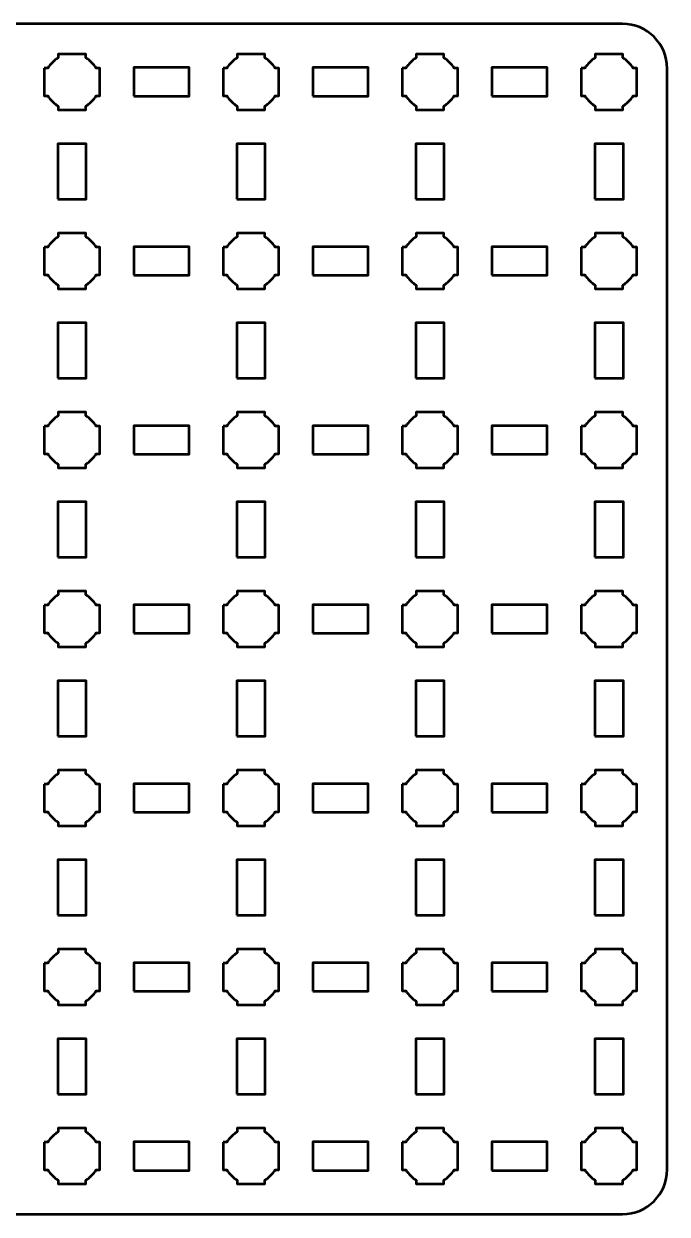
# Model space of a CAD drawing. Header units: centimetres. Extents: x -25.1 to 4.2, y -21.5 to -8.2.
# Drawn here: x -3.04 to 4.15, y -21.5 to -8.2 of the extents above; entities that cross this region are included whole.
import ezdxf

# ---------------------------------------------------------------- set-up
doc = ezdxf.new("R2010")
doc.units = ezdxf.units.CM
doc.header["$MEASUREMENT"] = 0
doc.layers.add('Layer 1', color=7, linetype='Continuous')

msp = doc.modelspace()

# ---------------------------------------------------------------- linework, layer by layer
at = {"layer": 'Layer 1', "color": 250, "lineweight": 53}
for points in [[(-1.81, -9.01), (-1.19, -9.01), (-1.19, -8.69), (-1.81, -8.69), (-1.81, -9.01)], [(0.19, -9.01), (0.81, -9.01), (0.81, -8.69), (0.19, -8.69), (0.19, -9.01)], [(2.19, -9.01), (2.81, -9.01), (2.81, -8.69), (2.19, -8.69), (2.19, -9.01)], [(-2.66, -10.16), (-2.34, -10.16), (-2.34, -9.54), (-2.66, -9.54), (-2.66, -10.16)], [(-0.66, -10.16), (-0.34, -10.16), (-0.34, -9.54), (-0.66, -9.54), (-0.66, -10.16)], [(1.34, -10.16), (1.66, -10.16), (1.66, -9.54), (1.34, -9.54), (1.34, -10.16)], [(3.34, -10.16), (3.66, -10.16), (3.66, -9.54), (3.34, -9.54), (3.34, -10.16)], [(-1.81, -11.01), (-1.19, -11.01), (-1.19, -10.69), (-1.81, -10.69), (-1.81, -11.01)], [(0.19, -11.01), (0.81, -11.01), (0.81, -10.69), (0.19, -10.69), (0.19, -11.01)], [(2.19, -11.01), (2.81, -11.01), (2.81, -10.69), (2.19, -10.69), (2.19, -11.01)], [(-2.66, -12.16), (-2.34, -12.16), (-2.34, -11.54), (-2.66, -11.54), (-2.66, -12.16)], [(-0.66, -12.16), (-0.34, -12.16), (-0.34, -11.54), (-0.66, -11.54), (-0.66, -12.16)], [(1.34, -12.16), (1.66, -12.16), (1.66, -11.54), (1.34, -11.54), (1.34, -12.16)], [(3.34, -12.16), (3.66, -12.16), (3.66, -11.54), (3.34, -11.54), (3.34, -12.16)], [(-1.81, -13.01), (-1.19, -13.01), (-1.19, -12.69), (-1.81, -12.69), (-1.81, -13.01)], [(0.19, -13.01), (0.81, -13.01), (0.81, -12.69), (0.19, -12.69), (0.19, -13.01)], [(2.19, -13.01), (2.81, -13.01), (2.81, -12.69), (2.19, -12.69), (2.19, -13.01)], [(-2.66, -14.16), (-2.34, -14.16), (-2.34, -13.54), (-2.66, -13.54), (-2.66, -14.16)], [(-0.66, -14.16), (-0.34, -14.16), (-0.34, -13.54), (-0.66, -13.54), (-0.66, -14.16)], [(1.34, -14.16), (1.66, -14.16), (1.66, -13.54), (1.34, -13.54), (1.34, -14.16)], [(3.34, -14.16), (3.66, -14.16), (3.66, -13.54), (3.34, -13.54), (3.34, -14.16)], [(-1.81, -15.01), (-1.19, -15.01), (-1.19, -14.69), (-1.81, -14.69), (-1.81, -15.01)], [(0.19, -15.01), (0.81, -15.01), (0.81, -14.69), (0.19, -14.69), (0.19, -15.01)], [(2.19, -15.01), (2.81, -15.01), (2.81, -14.69), (2.19, -14.69), (2.19, -15.01)], [(-2.66, -16.16), (-2.34, -16.16), (-2.34, -15.54), (-2.66, -15.54), (-2.66, -16.16)], [(-0.66, -16.16), (-0.34, -16.16), (-0.34, -15.54), (-0.66, -15.54), (-0.66, -16.16)], [(1.34, -16.16), (1.66, -16.16), (1.66, -15.54), (1.34, -15.54), (1.34, -16.16)], [(3.34, -16.16), (3.66, -16.16), (3.66, -15.54), (3.34, -15.54), (3.34, -16.16)], [(-1.81, -17.01), (-1.19, -17.01), (-1.19, -16.69), (-1.81, -16.69), (-1.81, -17.01)], [(0.19, -17.01), (0.81, -17.01), (0.81, -16.69), (0.19, -16.69), (0.19, -17.01)], [(2.19, -17.01), (2.81, -17.01), (2.81, -16.69), (2.19, -16.69), (2.19, -17.01)], [(-2.66, -18.16), (-2.34, -18.16), (-2.34, -17.54), (-2.66, -17.54), (-2.66, -18.16)], [(-0.66, -18.16), (-0.34, -18.16), (-0.34, -17.54), (-0.66, -17.54), (-0.66, -18.16)], [(1.34, -18.16), (1.66, -18.16), (1.66, -17.54), (1.34, -17.54), (1.34, -18.16)], [(3.34, -18.16), (3.66, -18.16), (3.66, -17.54), (3.34, -17.54), (3.34, -18.16)], [(-1.81, -19.01), (-1.19, -19.01), (-1.19, -18.69), (-1.81, -18.69), (-1.81, -19.01)], [(0.19, -19.01), (0.81, -19.01), (0.81, -18.69), (0.19, -18.69), (0.19, -19.01)], [(2.19, -19.01), (2.81, -19.01), (2.81, -18.69), (2.19, -18.69), (2.19, -19.01)], [(-2.66, -20.16), (-2.34, -20.16), (-2.34, -19.54), (-2.66, -19.54), (-2.66, -20.16)], [(-0.66, -20.16), (-0.34, -20.16), (-0.34, -19.54), (-0.66, -19.54), (-0.66, -20.16)], [(1.34, -20.16), (1.66, -20.16), (1.66, -19.54), (1.34, -19.54), (1.34, -20.16)], [(3.34, -20.16), (3.66, -20.16), (3.66, -19.54), (3.34, -19.54), (3.34, -20.16)], [(-1.81, -21.01), (-1.19, -21.01), (-1.19, -20.69), (-1.81, -20.69), (-1.81, -21.01)], [(0.19, -21.01), (0.81, -21.01), (0.81, -20.69), (0.19, -20.69), (0.19, -21.01)], [(2.19, -21.01), (2.81, -21.01), (2.81, -20.69), (2.19, -20.69), (2.19, -21.01)]]:
    msp.add_lwpolyline(points, close=True, dxfattribs=at)
msp.add_open_spline([(-25.15, -21), (-25.15, -21), (-25.15, -8.7), (-25.15, -8.7), (-25.15, -8.7), (-25.15, -8.42391), (-24.92609, -8.2), (-24.65, -8.2), (-24.65, -8.2), (-24.65, -8.2), (3.65, -8.2), (3.65, -8.2), (3.65, -8.2), (3.92609, -8.2), (4.15, -8.42391), (4.15, -8.7), (4.15, -8.7), (4.15, -8.7), (4.15, -21), (4.15, -21), (4.15, -21), (4.15, -21.27609), (3.92609, -21.5), (3.65, -21.5), (3.65, -21.5), (3.65, -21.5), (-24.65, -21.5), (-24.65, -21.5), (-24.65, -21.5), (-24.92609, -21.5), (-25.15, -21.27609), (-25.15, -21)], degree=3, knots=[0, 0, 0, 0, 0.125, 0.125, 0.125, 0.125, 0.25, 0.25, 0.25, 0.25, 0.375, 0.375, 0.375, 0.375, 0.5, 0.5, 0.5, 0.5, 0.625, 0.625, 0.625, 0.625, 0.75, 0.75, 0.75, 0.75, 0.875, 0.875, 0.875, 0.875, 1, 1, 1, 1], dxfattribs=at)
at = {"layer": 'Layer 1', "lineweight": 53}
for points in [[(-2.81, -8.695), (-2.81, -8.695), (-2.76851, -8.695), (-2.76851, -8.695), (-2.76851, -8.695), (-2.74128, -8.64795), (-2.70205, -8.60872), (-2.655, -8.58149), (-2.655, -8.58149), (-2.655, -8.58149), (-2.655, -8.54), (-2.655, -8.54), (-2.655, -8.54), (-2.655, -8.54), (-2.5, -8.54), (-2.5, -8.54), (-2.5, -8.54), (-2.5, -8.54), (-2.345, -8.54), (-2.345, -8.54), (-2.345, -8.54), (-2.345, -8.54), (-2.345, -8.58149), (-2.345, -8.58149), (-2.345, -8.58149), (-2.29795, -8.60872), (-2.25872, -8.64795), (-2.23149, -8.695), (-2.23149, -8.695), (-2.23149, -8.695), (-2.19, -8.695), (-2.19, -8.695), (-2.19, -8.695), (-2.19, -8.695), (-2.19, -8.85), (-2.19, -8.85), (-2.19, -8.85), (-2.19, -8.85), (-2.19, -9.005), (-2.19, -9.005), (-2.19, -9.005), (-2.19, -9.005), (-2.23149, -9.005), (-2.23149, -9.005), (-2.23149, -9.005), (-2.25872, -9.05205), (-2.29795, -9.09128), (-2.345, -9.11851), (-2.345, -9.11851), (-2.345, -9.11851), (-2.345, -9.16), (-2.345, -9.16), (-2.345, -9.16), (-2.345, -9.16), (-2.5, -9.16), (-2.5, -9.16), (-2.5, -9.16), (-2.5, -9.16), (-2.655, -9.16), (-2.655, -9.16), (-2.655, -9.16), (-2.655, -9.16), (-2.655, -9.11851), (-2.655, -9.11851), (-2.655, -9.11851), (-2.70205, -9.09128), (-2.74128, -9.05205), (-2.76851, -9.005), (-2.76851, -9.005), (-2.76851, -9.005), (-2.81, -9.005), (-2.81, -9.005), (-2.81, -9.005), (-2.81, -9.005), (-2.81, -8.85), (-2.81, -8.85), (-2.81, -8.85), (-2.81, -8.85), (-2.81, -8.695), (-2.81, -8.695)], [(-0.81, -8.695), (-0.81, -8.695), (-0.76851, -8.695), (-0.76851, -8.695), (-0.76851, -8.695), (-0.74128, -8.64795), (-0.70205, -8.60872), (-0.655, -8.58149), (-0.655, -8.58149), (-0.655, -8.58149), (-0.655, -8.54), (-0.655, -8.54), (-0.655, -8.54), (-0.655, -8.54), (-0.5, -8.54), (-0.5, -8.54), (-0.5, -8.54), (-0.5, -8.54), (-0.345, -8.54), (-0.345, -8.54), (-0.345, -8.54), (-0.345, -8.54), (-0.345, -8.58149), (-0.345, -8.58149), (-0.345, -8.58149), (-0.29795, -8.60872), (-0.25872, -8.64795), (-0.23149, -8.695), (-0.23149, -8.695), (-0.23149, -8.695), (-0.19, -8.695), (-0.19, -8.695), (-0.19, -8.695), (-0.19, -8.695), (-0.19, -8.85), (-0.19, -8.85), (-0.19, -8.85), (-0.19, -8.85), (-0.19, -9.005), (-0.19, -9.005), (-0.19, -9.005), (-0.19, -9.005), (-0.23149, -9.005), (-0.23149, -9.005), (-0.23149, -9.005), (-0.25872, -9.05205), (-0.29795, -9.09128), (-0.345, -9.11851), (-0.345, -9.11851), (-0.345, -9.11851), (-0.345, -9.16), (-0.345, -9.16), (-0.345, -9.16), (-0.345, -9.16), (-0.5, -9.16), (-0.5, -9.16), (-0.5, -9.16), (-0.5, -9.16), (-0.655, -9.16), (-0.655, -9.16), (-0.655, -9.16), (-0.655, -9.16), (-0.655, -9.11851), (-0.655, -9.11851), (-0.655, -9.11851), (-0.70205, -9.09128), (-0.74128, -9.05205), (-0.76851, -9.005), (-0.76851, -9.005), (-0.76851, -9.005), (-0.81, -9.005), (-0.81, -9.005), (-0.81, -9.005), (-0.81, -9.005), (-0.81, -8.85), (-0.81, -8.85), (-0.81, -8.85), (-0.81, -8.85), (-0.81, -8.695), (-0.81, -8.695)], [(1.19, -8.695), (1.19, -8.695), (1.23149, -8.695), (1.23149, -8.695), (1.23149, -8.695), (1.25872, -8.64795), (1.29795, -8.60872), (1.345, -8.58149), (1.345, -8.58149), (1.345, -8.58149), (1.345, -8.54), (1.345, -8.54), (1.345, -8.54), (1.345, -8.54), (1.5, -8.54), (1.5, -8.54), (1.5, -8.54), (1.5, -8.54), (1.655, -8.54), (1.655, -8.54), (1.655, -8.54), (1.655, -8.54), (1.655, -8.58149), (1.655, -8.58149), (1.655, -8.58149), (1.70205, -8.60872), (1.74128, -8.64795), (1.76851, -8.695), (1.76851, -8.695), (1.76851, -8.695), (1.81, -8.695), (1.81, -8.695), (1.81, -8.695), (1.81, -8.695), (1.81, -8.85), (1.81, -8.85), (1.81, -8.85), (1.81, -8.85), (1.81, -9.005), (1.81, -9.005), (1.81, -9.005), (1.81, -9.005), (1.76851, -9.005), (1.76851, -9.005), (1.76851, -9.005), (1.74128, -9.05205), (1.70205, -9.09128), (1.655, -9.11851), (1.655, -9.11851), (1.655, -9.11851), (1.655, -9.16), (1.655, -9.16), (1.655, -9.16), (1.655, -9.16), (1.5, -9.16), (1.5, -9.16), (1.5, -9.16), (1.5, -9.16), (1.345, -9.16), (1.345, -9.16), (1.345, -9.16), (1.345, -9.16), (1.345, -9.11851), (1.345, -9.11851), (1.345, -9.11851), (1.29795, -9.09128), (1.25872, -9.05205), (1.23149, -9.005), (1.23149, -9.005), (1.23149, -9.005), (1.19, -9.005), (1.19, -9.005), (1.19, -9.005), (1.19, -9.005), (1.19, -8.85), (1.19, -8.85), (1.19, -8.85), (1.19, -8.85), (1.19, -8.695), (1.19, -8.695)], [(3.19, -8.695), (3.19, -8.695), (3.23149, -8.695), (3.23149, -8.695), (3.23149, -8.695), (3.25872, -8.64795), (3.29795, -8.60872), (3.345, -8.58149), (3.345, -8.58149), (3.345, -8.58149), (3.345, -8.54), (3.345, -8.54), (3.345, -8.54), (3.345, -8.54), (3.5, -8.54), (3.5, -8.54), (3.5, -8.54), (3.5, -8.54), (3.655, -8.54), (3.655, -8.54), (3.655, -8.54), (3.655, -8.54), (3.655, -8.58149), (3.655, -8.58149), (3.655, -8.58149), (3.70205, -8.60872), (3.74128, -8.64795), (3.76851, -8.695), (3.76851, -8.695), (3.76851, -8.695), (3.81, -8.695), (3.81, -8.695), (3.81, -8.695), (3.81, -8.695), (3.81, -8.85), (3.81, -8.85), (3.81, -8.85), (3.81, -8.85), (3.81, -9.005), (3.81, -9.005), (3.81, -9.005), (3.81, -9.005), (3.76851, -9.005), (3.76851, -9.005), (3.76851, -9.005), (3.74128, -9.05205), (3.70205, -9.09128), (3.655, -9.11851), (3.655, -9.11851), (3.655, -9.11851), (3.655, -9.16), (3.655, -9.16), (3.655, -9.16), (3.655, -9.16), (3.5, -9.16), (3.5, -9.16), (3.5, -9.16), (3.5, -9.16), (3.345, -9.16), (3.345, -9.16), (3.345, -9.16), (3.345, -9.16), (3.345, -9.11851), (3.345, -9.11851), (3.345, -9.11851), (3.29795, -9.09128), (3.25872, -9.05205), (3.23149, -9.005), (3.23149, -9.005), (3.23149, -9.005), (3.19, -9.005), (3.19, -9.005), (3.19, -9.005), (3.19, -9.005), (3.19, -8.85), (3.19, -8.85), (3.19, -8.85), (3.19, -8.85), (3.19, -8.695), (3.19, -8.695)], [(-2.81, -10.695), (-2.81, -10.695), (-2.76851, -10.695), (-2.76851, -10.695), (-2.76851, -10.695), (-2.74128, -10.64795), (-2.70205, -10.60872), (-2.655, -10.58149), (-2.655, -10.58149), (-2.655, -10.58149), (-2.655, -10.54), (-2.655, -10.54), (-2.655, -10.54), (-2.655, -10.54), (-2.5, -10.54), (-2.5, -10.54), (-2.5, -10.54), (-2.5, -10.54), (-2.345, -10.54), (-2.345, -10.54), (-2.345, -10.54), (-2.345, -10.54), (-2.345, -10.58149), (-2.345, -10.58149), (-2.345, -10.58149), (-2.29795, -10.60872), (-2.25872, -10.64795), (-2.23149, -10.695), (-2.23149, -10.695), (-2.23149, -10.695), (-2.19, -10.695), (-2.19, -10.695), (-2.19, -10.695), (-2.19, -10.695), (-2.19, -10.85), (-2.19, -10.85), (-2.19, -10.85), (-2.19, -10.85), (-2.19, -11.005), (-2.19, -11.005), (-2.19, -11.005), (-2.19, -11.005), (-2.23149, -11.005), (-2.23149, -11.005), (-2.23149, -11.005), (-2.25872, -11.05205), (-2.29795, -11.09128), (-2.345, -11.11851), (-2.345, -11.11851), (-2.345, -11.11851), (-2.345, -11.16), (-2.345, -11.16), (-2.345, -11.16), (-2.345, -11.16), (-2.5, -11.16), (-2.5, -11.16), (-2.5, -11.16), (-2.5, -11.16), (-2.655, -11.16), (-2.655, -11.16), (-2.655, -11.16), (-2.655, -11.16), (-2.655, -11.11851), (-2.655, -11.11851), (-2.655, -11.11851), (-2.70205, -11.09128), (-2.74128, -11.05205), (-2.76851, -11.005), (-2.76851, -11.005), (-2.76851, -11.005), (-2.81, -11.005), (-2.81, -11.005), (-2.81, -11.005), (-2.81, -11.005), (-2.81, -10.85), (-2.81, -10.85), (-2.81, -10.85), (-2.81, -10.85), (-2.81, -10.695), (-2.81, -10.695)], [(-0.81, -10.695), (-0.81, -10.695), (-0.76851, -10.695), (-0.76851, -10.695), (-0.76851, -10.695), (-0.74128, -10.64795), (-0.70205, -10.60872), (-0.655, -10.58149), (-0.655, -10.58149), (-0.655, -10.58149), (-0.655, -10.54), (-0.655, -10.54), (-0.655, -10.54), (-0.655, -10.54), (-0.5, -10.54), (-0.5, -10.54), (-0.5, -10.54), (-0.5, -10.54), (-0.345, -10.54), (-0.345, -10.54), (-0.345, -10.54), (-0.345, -10.54), (-0.345, -10.58149), (-0.345, -10.58149), (-0.345, -10.58149), (-0.29795, -10.60872), (-0.25872, -10.64795), (-0.23149, -10.695), (-0.23149, -10.695), (-0.23149, -10.695), (-0.19, -10.695), (-0.19, -10.695), (-0.19, -10.695), (-0.19, -10.695), (-0.19, -10.85), (-0.19, -10.85), (-0.19, -10.85), (-0.19, -10.85), (-0.19, -11.005), (-0.19, -11.005), (-0.19, -11.005), (-0.19, -11.005), (-0.23149, -11.005), (-0.23149, -11.005), (-0.23149, -11.005), (-0.25872, -11.05205), (-0.29795, -11.09128), (-0.345, -11.11851), (-0.345, -11.11851), (-0.345, -11.11851), (-0.345, -11.16), (-0.345, -11.16), (-0.345, -11.16), (-0.345, -11.16), (-0.5, -11.16), (-0.5, -11.16), (-0.5, -11.16), (-0.5, -11.16), (-0.655, -11.16), (-0.655, -11.16), (-0.655, -11.16), (-0.655, -11.16), (-0.655, -11.11851), (-0.655, -11.11851), (-0.655, -11.11851), (-0.70205, -11.09128), (-0.74128, -11.05205), (-0.76851, -11.005), (-0.76851, -11.005), (-0.76851, -11.005), (-0.81, -11.005), (-0.81, -11.005), (-0.81, -11.005), (-0.81, -11.005), (-0.81, -10.85), (-0.81, -10.85), (-0.81, -10.85), (-0.81, -10.85), (-0.81, -10.695), (-0.81, -10.695)], [(1.19, -10.695), (1.19, -10.695), (1.23149, -10.695), (1.23149, -10.695), (1.23149, -10.695), (1.25872, -10.64795), (1.29795, -10.60872), (1.345, -10.58149), (1.345, -10.58149), (1.345, -10.58149), (1.345, -10.54), (1.345, -10.54), (1.345, -10.54), (1.345, -10.54), (1.5, -10.54), (1.5, -10.54), (1.5, -10.54), (1.5, -10.54), (1.655, -10.54), (1.655, -10.54), (1.655, -10.54), (1.655, -10.54), (1.655, -10.58149), (1.655, -10.58149), (1.655, -10.58149), (1.70205, -10.60872), (1.74128, -10.64795), (1.76851, -10.695), (1.76851, -10.695), (1.76851, -10.695), (1.81, -10.695), (1.81, -10.695), (1.81, -10.695), (1.81, -10.695), (1.81, -10.85), (1.81, -10.85), (1.81, -10.85), (1.81, -10.85), (1.81, -11.005), (1.81, -11.005), (1.81, -11.005), (1.81, -11.005), (1.76851, -11.005), (1.76851, -11.005), (1.76851, -11.005), (1.74128, -11.05205), (1.70205, -11.09128), (1.655, -11.11851), (1.655, -11.11851), (1.655, -11.11851), (1.655, -11.16), (1.655, -11.16), (1.655, -11.16), (1.655, -11.16), (1.5, -11.16), (1.5, -11.16), (1.5, -11.16), (1.5, -11.16), (1.345, -11.16), (1.345, -11.16), (1.345, -11.16), (1.345, -11.16), (1.345, -11.11851), (1.345, -11.11851), (1.345, -11.11851), (1.29795, -11.09128), (1.25872, -11.05205), (1.23149, -11.005), (1.23149, -11.005), (1.23149, -11.005), (1.19, -11.005), (1.19, -11.005), (1.19, -11.005), (1.19, -11.005), (1.19, -10.85), (1.19, -10.85), (1.19, -10.85), (1.19, -10.85), (1.19, -10.695), (1.19, -10.695)], [(3.19, -10.695), (3.19, -10.695), (3.23149, -10.695), (3.23149, -10.695), (3.23149, -10.695), (3.25872, -10.64795), (3.29795, -10.60872), (3.345, -10.58149), (3.345, -10.58149), (3.345, -10.58149), (3.345, -10.54), (3.345, -10.54), (3.345, -10.54), (3.345, -10.54), (3.5, -10.54), (3.5, -10.54), (3.5, -10.54), (3.5, -10.54), (3.655, -10.54), (3.655, -10.54), (3.655, -10.54), (3.655, -10.54), (3.655, -10.58149), (3.655, -10.58149), (3.655, -10.58149), (3.70205, -10.60872), (3.74128, -10.64795), (3.76851, -10.695), (3.76851, -10.695), (3.76851, -10.695), (3.81, -10.695), (3.81, -10.695), (3.81, -10.695), (3.81, -10.695), (3.81, -10.85), (3.81, -10.85), (3.81, -10.85), (3.81, -10.85), (3.81, -11.005), (3.81, -11.005), (3.81, -11.005), (3.81, -11.005), (3.76851, -11.005), (3.76851, -11.005), (3.76851, -11.005), (3.74128, -11.05205), (3.70205, -11.09128), (3.655, -11.11851), (3.655, -11.11851), (3.655, -11.11851), (3.655, -11.16), (3.655, -11.16), (3.655, -11.16), (3.655, -11.16), (3.5, -11.16), (3.5, -11.16), (3.5, -11.16), (3.5, -11.16), (3.345, -11.16), (3.345, -11.16), (3.345, -11.16), (3.345, -11.16), (3.345, -11.11851), (3.345, -11.11851), (3.345, -11.11851), (3.29795, -11.09128), (3.25872, -11.05205), (3.23149, -11.005), (3.23149, -11.005), (3.23149, -11.005), (3.19, -11.005), (3.19, -11.005), (3.19, -11.005), (3.19, -11.005), (3.19, -10.85), (3.19, -10.85), (3.19, -10.85), (3.19, -10.85), (3.19, -10.695), (3.19, -10.695)], [(-2.81, -12.695), (-2.81, -12.695), (-2.76851, -12.695), (-2.76851, -12.695), (-2.76851, -12.695), (-2.74128, -12.64795), (-2.70205, -12.60872), (-2.655, -12.58149), (-2.655, -12.58149), (-2.655, -12.58149), (-2.655, -12.54), (-2.655, -12.54), (-2.655, -12.54), (-2.655, -12.54), (-2.5, -12.54), (-2.5, -12.54), (-2.5, -12.54), (-2.5, -12.54), (-2.345, -12.54), (-2.345, -12.54), (-2.345, -12.54), (-2.345, -12.54), (-2.345, -12.58149), (-2.345, -12.58149), (-2.345, -12.58149), (-2.29795, -12.60872), (-2.25872, -12.64795), (-2.23149, -12.695), (-2.23149, -12.695), (-2.23149, -12.695), (-2.19, -12.695), (-2.19, -12.695), (-2.19, -12.695), (-2.19, -12.695), (-2.19, -12.85), (-2.19, -12.85), (-2.19, -12.85), (-2.19, -12.85), (-2.19, -13.005), (-2.19, -13.005), (-2.19, -13.005), (-2.19, -13.005), (-2.23149, -13.005), (-2.23149, -13.005), (-2.23149, -13.005), (-2.25872, -13.05205), (-2.29795, -13.09128), (-2.345, -13.11851), (-2.345, -13.11851), (-2.345, -13.11851), (-2.345, -13.16), (-2.345, -13.16), (-2.345, -13.16), (-2.345, -13.16), (-2.5, -13.16), (-2.5, -13.16), (-2.5, -13.16), (-2.5, -13.16), (-2.655, -13.16), (-2.655, -13.16), (-2.655, -13.16), (-2.655, -13.16), (-2.655, -13.11851), (-2.655, -13.11851), (-2.655, -13.11851), (-2.70205, -13.09128), (-2.74128, -13.05205), (-2.76851, -13.005), (-2.76851, -13.005), (-2.76851, -13.005), (-2.81, -13.005), (-2.81, -13.005), (-2.81, -13.005), (-2.81, -13.005), (-2.81, -12.85), (-2.81, -12.85), (-2.81, -12.85), (-2.81, -12.85), (-2.81, -12.695), (-2.81, -12.695)], [(-0.81, -12.695), (-0.81, -12.695), (-0.76851, -12.695), (-0.76851, -12.695), (-0.76851, -12.695), (-0.74128, -12.64795), (-0.70205, -12.60872), (-0.655, -12.58149), (-0.655, -12.58149), (-0.655, -12.58149), (-0.655, -12.54), (-0.655, -12.54), (-0.655, -12.54), (-0.655, -12.54), (-0.5, -12.54), (-0.5, -12.54), (-0.5, -12.54), (-0.5, -12.54), (-0.345, -12.54), (-0.345, -12.54), (-0.345, -12.54), (-0.345, -12.54), (-0.345, -12.58149), (-0.345, -12.58149), (-0.345, -12.58149), (-0.29795, -12.60872), (-0.25872, -12.64795), (-0.23149, -12.695), (-0.23149, -12.695), (-0.23149, -12.695), (-0.19, -12.695), (-0.19, -12.695), (-0.19, -12.695), (-0.19, -12.695), (-0.19, -12.85), (-0.19, -12.85), (-0.19, -12.85), (-0.19, -12.85), (-0.19, -13.005), (-0.19, -13.005), (-0.19, -13.005), (-0.19, -13.005), (-0.23149, -13.005), (-0.23149, -13.005), (-0.23149, -13.005), (-0.25872, -13.05205), (-0.29795, -13.09128), (-0.345, -13.11851), (-0.345, -13.11851), (-0.345, -13.11851), (-0.345, -13.16), (-0.345, -13.16), (-0.345, -13.16), (-0.345, -13.16), (-0.5, -13.16), (-0.5, -13.16), (-0.5, -13.16), (-0.5, -13.16), (-0.655, -13.16), (-0.655, -13.16), (-0.655, -13.16), (-0.655, -13.16), (-0.655, -13.11851), (-0.655, -13.11851), (-0.655, -13.11851), (-0.70205, -13.09128), (-0.74128, -13.05205), (-0.76851, -13.005), (-0.76851, -13.005), (-0.76851, -13.005), (-0.81, -13.005), (-0.81, -13.005), (-0.81, -13.005), (-0.81, -13.005), (-0.81, -12.85), (-0.81, -12.85), (-0.81, -12.85), (-0.81, -12.85), (-0.81, -12.695), (-0.81, -12.695)], [(1.19, -12.695), (1.19, -12.695), (1.23149, -12.695), (1.23149, -12.695), (1.23149, -12.695), (1.25872, -12.64795), (1.29795, -12.60872), (1.345, -12.58149), (1.345, -12.58149), (1.345, -12.58149), (1.345, -12.54), (1.345, -12.54), (1.345, -12.54), (1.345, -12.54), (1.5, -12.54), (1.5, -12.54), (1.5, -12.54), (1.5, -12.54), (1.655, -12.54), (1.655, -12.54), (1.655, -12.54), (1.655, -12.54), (1.655, -12.58149), (1.655, -12.58149), (1.655, -12.58149), (1.70205, -12.60872), (1.74128, -12.64795), (1.76851, -12.695), (1.76851, -12.695), (1.76851, -12.695), (1.81, -12.695), (1.81, -12.695), (1.81, -12.695), (1.81, -12.695), (1.81, -12.85), (1.81, -12.85), (1.81, -12.85), (1.81, -12.85), (1.81, -13.005), (1.81, -13.005), (1.81, -13.005), (1.81, -13.005), (1.76851, -13.005), (1.76851, -13.005), (1.76851, -13.005), (1.74128, -13.05205), (1.70205, -13.09128), (1.655, -13.11851), (1.655, -13.11851), (1.655, -13.11851), (1.655, -13.16), (1.655, -13.16), (1.655, -13.16), (1.655, -13.16), (1.5, -13.16), (1.5, -13.16), (1.5, -13.16), (1.5, -13.16), (1.345, -13.16), (1.345, -13.16), (1.345, -13.16), (1.345, -13.16), (1.345, -13.11851), (1.345, -13.11851), (1.345, -13.11851), (1.29795, -13.09128), (1.25872, -13.05205), (1.23149, -13.005), (1.23149, -13.005), (1.23149, -13.005), (1.19, -13.005), (1.19, -13.005), (1.19, -13.005), (1.19, -13.005), (1.19, -12.85), (1.19, -12.85), (1.19, -12.85), (1.19, -12.85), (1.19, -12.695), (1.19, -12.695)], [(3.19, -12.695), (3.19, -12.695), (3.23149, -12.695), (3.23149, -12.695), (3.23149, -12.695), (3.25872, -12.64795), (3.29795, -12.60872), (3.345, -12.58149), (3.345, -12.58149), (3.345, -12.58149), (3.345, -12.54), (3.345, -12.54), (3.345, -12.54), (3.345, -12.54), (3.5, -12.54), (3.5, -12.54), (3.5, -12.54), (3.5, -12.54), (3.655, -12.54), (3.655, -12.54), (3.655, -12.54), (3.655, -12.54), (3.655, -12.58149), (3.655, -12.58149), (3.655, -12.58149), (3.70205, -12.60872), (3.74128, -12.64795), (3.76851, -12.695), (3.76851, -12.695), (3.76851, -12.695), (3.81, -12.695), (3.81, -12.695), (3.81, -12.695), (3.81, -12.695), (3.81, -12.85), (3.81, -12.85), (3.81, -12.85), (3.81, -12.85), (3.81, -13.005), (3.81, -13.005), (3.81, -13.005), (3.81, -13.005), (3.76851, -13.005), (3.76851, -13.005), (3.76851, -13.005), (3.74128, -13.05205), (3.70205, -13.09128), (3.655, -13.11851), (3.655, -13.11851), (3.655, -13.11851), (3.655, -13.16), (3.655, -13.16), (3.655, -13.16), (3.655, -13.16), (3.5, -13.16), (3.5, -13.16), (3.5, -13.16), (3.5, -13.16), (3.345, -13.16), (3.345, -13.16), (3.345, -13.16), (3.345, -13.16), (3.345, -13.11851), (3.345, -13.11851), (3.345, -13.11851), (3.29795, -13.09128), (3.25872, -13.05205), (3.23149, -13.005), (3.23149, -13.005), (3.23149, -13.005), (3.19, -13.005), (3.19, -13.005), (3.19, -13.005), (3.19, -13.005), (3.19, -12.85), (3.19, -12.85), (3.19, -12.85), (3.19, -12.85), (3.19, -12.695), (3.19, -12.695)], [(-2.81, -14.695), (-2.81, -14.695), (-2.76851, -14.695), (-2.76851, -14.695), (-2.76851, -14.695), (-2.74128, -14.64795), (-2.70205, -14.60872), (-2.655, -14.58149), (-2.655, -14.58149), (-2.655, -14.58149), (-2.655, -14.54), (-2.655, -14.54), (-2.655, -14.54), (-2.655, -14.54), (-2.5, -14.54), (-2.5, -14.54), (-2.5, -14.54), (-2.5, -14.54), (-2.345, -14.54), (-2.345, -14.54), (-2.345, -14.54), (-2.345, -14.54), (-2.345, -14.58149), (-2.345, -14.58149), (-2.345, -14.58149), (-2.29795, -14.60872), (-2.25872, -14.64795), (-2.23149, -14.695), (-2.23149, -14.695), (-2.23149, -14.695), (-2.19, -14.695), (-2.19, -14.695), (-2.19, -14.695), (-2.19, -14.695), (-2.19, -14.85), (-2.19, -14.85), (-2.19, -14.85), (-2.19, -14.85), (-2.19, -15.005), (-2.19, -15.005), (-2.19, -15.005), (-2.19, -15.005), (-2.23149, -15.005), (-2.23149, -15.005), (-2.23149, -15.005), (-2.25872, -15.05205), (-2.29795, -15.09128), (-2.345, -15.11851), (-2.345, -15.11851), (-2.345, -15.11851), (-2.345, -15.16), (-2.345, -15.16), (-2.345, -15.16), (-2.345, -15.16), (-2.5, -15.16), (-2.5, -15.16), (-2.5, -15.16), (-2.5, -15.16), (-2.655, -15.16), (-2.655, -15.16), (-2.655, -15.16), (-2.655, -15.16), (-2.655, -15.11851), (-2.655, -15.11851), (-2.655, -15.11851), (-2.70205, -15.09128), (-2.74128, -15.05205), (-2.76851, -15.005), (-2.76851, -15.005), (-2.76851, -15.005), (-2.81, -15.005), (-2.81, -15.005), (-2.81, -15.005), (-2.81, -15.005), (-2.81, -14.85), (-2.81, -14.85), (-2.81, -14.85), (-2.81, -14.85), (-2.81, -14.695), (-2.81, -14.695)], [(-0.81, -14.695), (-0.81, -14.695), (-0.76851, -14.695), (-0.76851, -14.695), (-0.76851, -14.695), (-0.74128, -14.64795), (-0.70205, -14.60872), (-0.655, -14.58149), (-0.655, -14.58149), (-0.655, -14.58149), (-0.655, -14.54), (-0.655, -14.54), (-0.655, -14.54), (-0.655, -14.54), (-0.5, -14.54), (-0.5, -14.54), (-0.5, -14.54), (-0.5, -14.54), (-0.345, -14.54), (-0.345, -14.54), (-0.345, -14.54), (-0.345, -14.54), (-0.345, -14.58149), (-0.345, -14.58149), (-0.345, -14.58149), (-0.29795, -14.60872), (-0.25872, -14.64795), (-0.23149, -14.695), (-0.23149, -14.695), (-0.23149, -14.695), (-0.19, -14.695), (-0.19, -14.695), (-0.19, -14.695), (-0.19, -14.695), (-0.19, -14.85), (-0.19, -14.85), (-0.19, -14.85), (-0.19, -14.85), (-0.19, -15.005), (-0.19, -15.005), (-0.19, -15.005), (-0.19, -15.005), (-0.23149, -15.005), (-0.23149, -15.005), (-0.23149, -15.005), (-0.25872, -15.05205), (-0.29795, -15.09128), (-0.345, -15.11851), (-0.345, -15.11851), (-0.345, -15.11851), (-0.345, -15.16), (-0.345, -15.16), (-0.345, -15.16), (-0.345, -15.16), (-0.5, -15.16), (-0.5, -15.16), (-0.5, -15.16), (-0.5, -15.16), (-0.655, -15.16), (-0.655, -15.16), (-0.655, -15.16), (-0.655, -15.16), (-0.655, -15.11851), (-0.655, -15.11851), (-0.655, -15.11851), (-0.70205, -15.09128), (-0.74128, -15.05205), (-0.76851, -15.005), (-0.76851, -15.005), (-0.76851, -15.005), (-0.81, -15.005), (-0.81, -15.005), (-0.81, -15.005), (-0.81, -15.005), (-0.81, -14.85), (-0.81, -14.85), (-0.81, -14.85), (-0.81, -14.85), (-0.81, -14.695), (-0.81, -14.695)], [(1.19, -14.695), (1.19, -14.695), (1.23149, -14.695), (1.23149, -14.695), (1.23149, -14.695), (1.25872, -14.64795), (1.29795, -14.60872), (1.345, -14.58149), (1.345, -14.58149), (1.345, -14.58149), (1.345, -14.54), (1.345, -14.54), (1.345, -14.54), (1.345, -14.54), (1.5, -14.54), (1.5, -14.54), (1.5, -14.54), (1.5, -14.54), (1.655, -14.54), (1.655, -14.54), (1.655, -14.54), (1.655, -14.54), (1.655, -14.58149), (1.655, -14.58149), (1.655, -14.58149), (1.70205, -14.60872), (1.74128, -14.64795), (1.76851, -14.695), (1.76851, -14.695), (1.76851, -14.695), (1.81, -14.695), (1.81, -14.695), (1.81, -14.695), (1.81, -14.695), (1.81, -14.85), (1.81, -14.85), (1.81, -14.85), (1.81, -14.85), (1.81, -15.005), (1.81, -15.005), (1.81, -15.005), (1.81, -15.005), (1.76851, -15.005), (1.76851, -15.005), (1.76851, -15.005), (1.74128, -15.05205), (1.70205, -15.09128), (1.655, -15.11851), (1.655, -15.11851), (1.655, -15.11851), (1.655, -15.16), (1.655, -15.16), (1.655, -15.16), (1.655, -15.16), (1.5, -15.16), (1.5, -15.16), (1.5, -15.16), (1.5, -15.16), (1.345, -15.16), (1.345, -15.16), (1.345, -15.16), (1.345, -15.16), (1.345, -15.11851), (1.345, -15.11851), (1.345, -15.11851), (1.29795, -15.09128), (1.25872, -15.05205), (1.23149, -15.005), (1.23149, -15.005), (1.23149, -15.005), (1.19, -15.005), (1.19, -15.005), (1.19, -15.005), (1.19, -15.005), (1.19, -14.85), (1.19, -14.85), (1.19, -14.85), (1.19, -14.85), (1.19, -14.695), (1.19, -14.695)], [(3.19, -14.695), (3.19, -14.695), (3.23149, -14.695), (3.23149, -14.695), (3.23149, -14.695), (3.25872, -14.64795), (3.29795, -14.60872), (3.345, -14.58149), (3.345, -14.58149), (3.345, -14.58149), (3.345, -14.54), (3.345, -14.54), (3.345, -14.54), (3.345, -14.54), (3.5, -14.54), (3.5, -14.54), (3.5, -14.54), (3.5, -14.54), (3.655, -14.54), (3.655, -14.54), (3.655, -14.54), (3.655, -14.54), (3.655, -14.58149), (3.655, -14.58149), (3.655, -14.58149), (3.70205, -14.60872), (3.74128, -14.64795), (3.76851, -14.695), (3.76851, -14.695), (3.76851, -14.695), (3.81, -14.695), (3.81, -14.695), (3.81, -14.695), (3.81, -14.695), (3.81, -14.85), (3.81, -14.85), (3.81, -14.85), (3.81, -14.85), (3.81, -15.005), (3.81, -15.005), (3.81, -15.005), (3.81, -15.005), (3.76851, -15.005), (3.76851, -15.005), (3.76851, -15.005), (3.74128, -15.05205), (3.70205, -15.09128), (3.655, -15.11851), (3.655, -15.11851), (3.655, -15.11851), (3.655, -15.16), (3.655, -15.16), (3.655, -15.16), (3.655, -15.16), (3.5, -15.16), (3.5, -15.16), (3.5, -15.16), (3.5, -15.16), (3.345, -15.16), (3.345, -15.16), (3.345, -15.16), (3.345, -15.16), (3.345, -15.11851), (3.345, -15.11851), (3.345, -15.11851), (3.29795, -15.09128), (3.25872, -15.05205), (3.23149, -15.005), (3.23149, -15.005), (3.23149, -15.005), (3.19, -15.005), (3.19, -15.005), (3.19, -15.005), (3.19, -15.005), (3.19, -14.85), (3.19, -14.85), (3.19, -14.85), (3.19, -14.85), (3.19, -14.695), (3.19, -14.695)], [(-2.81, -16.695), (-2.81, -16.695), (-2.76851, -16.695), (-2.76851, -16.695), (-2.76851, -16.695), (-2.74128, -16.64795), (-2.70205, -16.60872), (-2.655, -16.58149), (-2.655, -16.58149), (-2.655, -16.58149), (-2.655, -16.54), (-2.655, -16.54), (-2.655, -16.54), (-2.655, -16.54), (-2.5, -16.54), (-2.5, -16.54), (-2.5, -16.54), (-2.5, -16.54), (-2.345, -16.54), (-2.345, -16.54), (-2.345, -16.54), (-2.345, -16.54), (-2.345, -16.58149), (-2.345, -16.58149), (-2.345, -16.58149), (-2.29795, -16.60872), (-2.25872, -16.64795), (-2.23149, -16.695), (-2.23149, -16.695), (-2.23149, -16.695), (-2.19, -16.695), (-2.19, -16.695), (-2.19, -16.695), (-2.19, -16.695), (-2.19, -16.85), (-2.19, -16.85), (-2.19, -16.85), (-2.19, -16.85), (-2.19, -17.005), (-2.19, -17.005), (-2.19, -17.005), (-2.19, -17.005), (-2.23149, -17.005), (-2.23149, -17.005), (-2.23149, -17.005), (-2.25872, -17.05205), (-2.29795, -17.09128), (-2.345, -17.11851), (-2.345, -17.11851), (-2.345, -17.11851), (-2.345, -17.16), (-2.345, -17.16), (-2.345, -17.16), (-2.345, -17.16), (-2.5, -17.16), (-2.5, -17.16), (-2.5, -17.16), (-2.5, -17.16), (-2.655, -17.16), (-2.655, -17.16), (-2.655, -17.16), (-2.655, -17.16), (-2.655, -17.11851), (-2.655, -17.11851), (-2.655, -17.11851), (-2.70205, -17.09128), (-2.74128, -17.05205), (-2.76851, -17.005), (-2.76851, -17.005), (-2.76851, -17.005), (-2.81, -17.005), (-2.81, -17.005), (-2.81, -17.005), (-2.81, -17.005), (-2.81, -16.85), (-2.81, -16.85), (-2.81, -16.85), (-2.81, -16.85), (-2.81, -16.695), (-2.81, -16.695)], [(-0.81, -16.695), (-0.81, -16.695), (-0.76851, -16.695), (-0.76851, -16.695), (-0.76851, -16.695), (-0.74128, -16.64795), (-0.70205, -16.60872), (-0.655, -16.58149), (-0.655, -16.58149), (-0.655, -16.58149), (-0.655, -16.54), (-0.655, -16.54), (-0.655, -16.54), (-0.655, -16.54), (-0.5, -16.54), (-0.5, -16.54), (-0.5, -16.54), (-0.5, -16.54), (-0.345, -16.54), (-0.345, -16.54), (-0.345, -16.54), (-0.345, -16.54), (-0.345, -16.58149), (-0.345, -16.58149), (-0.345, -16.58149), (-0.29795, -16.60872), (-0.25872, -16.64795), (-0.23149, -16.695), (-0.23149, -16.695), (-0.23149, -16.695), (-0.19, -16.695), (-0.19, -16.695), (-0.19, -16.695), (-0.19, -16.695), (-0.19, -16.85), (-0.19, -16.85), (-0.19, -16.85), (-0.19, -16.85), (-0.19, -17.005), (-0.19, -17.005), (-0.19, -17.005), (-0.19, -17.005), (-0.23149, -17.005), (-0.23149, -17.005), (-0.23149, -17.005), (-0.25872, -17.05205), (-0.29795, -17.09128), (-0.345, -17.11851), (-0.345, -17.11851), (-0.345, -17.11851), (-0.345, -17.16), (-0.345, -17.16), (-0.345, -17.16), (-0.345, -17.16), (-0.5, -17.16), (-0.5, -17.16), (-0.5, -17.16), (-0.5, -17.16), (-0.655, -17.16), (-0.655, -17.16), (-0.655, -17.16), (-0.655, -17.16), (-0.655, -17.11851), (-0.655, -17.11851), (-0.655, -17.11851), (-0.70205, -17.09128), (-0.74128, -17.05205), (-0.76851, -17.005), (-0.76851, -17.005), (-0.76851, -17.005), (-0.81, -17.005), (-0.81, -17.005), (-0.81, -17.005), (-0.81, -17.005), (-0.81, -16.85), (-0.81, -16.85), (-0.81, -16.85), (-0.81, -16.85), (-0.81, -16.695), (-0.81, -16.695)], [(1.19, -16.695), (1.19, -16.695), (1.23149, -16.695), (1.23149, -16.695), (1.23149, -16.695), (1.25872, -16.64795), (1.29795, -16.60872), (1.345, -16.58149), (1.345, -16.58149), (1.345, -16.58149), (1.345, -16.54), (1.345, -16.54), (1.345, -16.54), (1.345, -16.54), (1.5, -16.54), (1.5, -16.54), (1.5, -16.54), (1.5, -16.54), (1.655, -16.54), (1.655, -16.54), (1.655, -16.54), (1.655, -16.54), (1.655, -16.58149), (1.655, -16.58149), (1.655, -16.58149), (1.70205, -16.60872), (1.74128, -16.64795), (1.76851, -16.695), (1.76851, -16.695), (1.76851, -16.695), (1.81, -16.695), (1.81, -16.695), (1.81, -16.695), (1.81, -16.695), (1.81, -16.85), (1.81, -16.85), (1.81, -16.85), (1.81, -16.85), (1.81, -17.005), (1.81, -17.005), (1.81, -17.005), (1.81, -17.005), (1.76851, -17.005), (1.76851, -17.005), (1.76851, -17.005), (1.74128, -17.05205), (1.70205, -17.09128), (1.655, -17.11851), (1.655, -17.11851), (1.655, -17.11851), (1.655, -17.16), (1.655, -17.16), (1.655, -17.16), (1.655, -17.16), (1.5, -17.16), (1.5, -17.16), (1.5, -17.16), (1.5, -17.16), (1.345, -17.16), (1.345, -17.16), (1.345, -17.16), (1.345, -17.16), (1.345, -17.11851), (1.345, -17.11851), (1.345, -17.11851), (1.29795, -17.09128), (1.25872, -17.05205), (1.23149, -17.005), (1.23149, -17.005), (1.23149, -17.005), (1.19, -17.005), (1.19, -17.005), (1.19, -17.005), (1.19, -17.005), (1.19, -16.85), (1.19, -16.85), (1.19, -16.85), (1.19, -16.85), (1.19, -16.695), (1.19, -16.695)], [(3.19, -16.695), (3.19, -16.695), (3.23149, -16.695), (3.23149, -16.695), (3.23149, -16.695), (3.25872, -16.64795), (3.29795, -16.60872), (3.345, -16.58149), (3.345, -16.58149), (3.345, -16.58149), (3.345, -16.54), (3.345, -16.54), (3.345, -16.54), (3.345, -16.54), (3.5, -16.54), (3.5, -16.54), (3.5, -16.54), (3.5, -16.54), (3.655, -16.54), (3.655, -16.54), (3.655, -16.54), (3.655, -16.54), (3.655, -16.58149), (3.655, -16.58149), (3.655, -16.58149), (3.70205, -16.60872), (3.74128, -16.64795), (3.76851, -16.695), (3.76851, -16.695), (3.76851, -16.695), (3.81, -16.695), (3.81, -16.695), (3.81, -16.695), (3.81, -16.695), (3.81, -16.85), (3.81, -16.85), (3.81, -16.85), (3.81, -16.85), (3.81, -17.005), (3.81, -17.005), (3.81, -17.005), (3.81, -17.005), (3.76851, -17.005), (3.76851, -17.005), (3.76851, -17.005), (3.74128, -17.05205), (3.70205, -17.09128), (3.655, -17.11851), (3.655, -17.11851), (3.655, -17.11851), (3.655, -17.16), (3.655, -17.16), (3.655, -17.16), (3.655, -17.16), (3.5, -17.16), (3.5, -17.16), (3.5, -17.16), (3.5, -17.16), (3.345, -17.16), (3.345, -17.16), (3.345, -17.16), (3.345, -17.16), (3.345, -17.11851), (3.345, -17.11851), (3.345, -17.11851), (3.29795, -17.09128), (3.25872, -17.05205), (3.23149, -17.005), (3.23149, -17.005), (3.23149, -17.005), (3.19, -17.005), (3.19, -17.005), (3.19, -17.005), (3.19, -17.005), (3.19, -16.85), (3.19, -16.85), (3.19, -16.85), (3.19, -16.85), (3.19, -16.695), (3.19, -16.695)], [(-2.81, -18.695), (-2.81, -18.695), (-2.76851, -18.695), (-2.76851, -18.695), (-2.76851, -18.695), (-2.74128, -18.64795), (-2.70205, -18.60872), (-2.655, -18.58149), (-2.655, -18.58149), (-2.655, -18.58149), (-2.655, -18.54), (-2.655, -18.54), (-2.655, -18.54), (-2.655, -18.54), (-2.5, -18.54), (-2.5, -18.54), (-2.5, -18.54), (-2.5, -18.54), (-2.345, -18.54), (-2.345, -18.54), (-2.345, -18.54), (-2.345, -18.54), (-2.345, -18.58149), (-2.345, -18.58149), (-2.345, -18.58149), (-2.29795, -18.60872), (-2.25872, -18.64795), (-2.23149, -18.695), (-2.23149, -18.695), (-2.23149, -18.695), (-2.19, -18.695), (-2.19, -18.695), (-2.19, -18.695), (-2.19, -18.695), (-2.19, -18.85), (-2.19, -18.85), (-2.19, -18.85), (-2.19, -18.85), (-2.19, -19.005), (-2.19, -19.005), (-2.19, -19.005), (-2.19, -19.005), (-2.23149, -19.005), (-2.23149, -19.005), (-2.23149, -19.005), (-2.25872, -19.05205), (-2.29795, -19.09128), (-2.345, -19.11851), (-2.345, -19.11851), (-2.345, -19.11851), (-2.345, -19.16), (-2.345, -19.16), (-2.345, -19.16), (-2.345, -19.16), (-2.5, -19.16), (-2.5, -19.16), (-2.5, -19.16), (-2.5, -19.16), (-2.655, -19.16), (-2.655, -19.16), (-2.655, -19.16), (-2.655, -19.16), (-2.655, -19.11851), (-2.655, -19.11851), (-2.655, -19.11851), (-2.70205, -19.09128), (-2.74128, -19.05205), (-2.76851, -19.005), (-2.76851, -19.005), (-2.76851, -19.005), (-2.81, -19.005), (-2.81, -19.005), (-2.81, -19.005), (-2.81, -19.005), (-2.81, -18.85), (-2.81, -18.85), (-2.81, -18.85), (-2.81, -18.85), (-2.81, -18.695), (-2.81, -18.695)], [(-0.81, -18.695), (-0.81, -18.695), (-0.76851, -18.695), (-0.76851, -18.695), (-0.76851, -18.695), (-0.74128, -18.64795), (-0.70205, -18.60872), (-0.655, -18.58149), (-0.655, -18.58149), (-0.655, -18.58149), (-0.655, -18.54), (-0.655, -18.54), (-0.655, -18.54), (-0.655, -18.54), (-0.5, -18.54), (-0.5, -18.54), (-0.5, -18.54), (-0.5, -18.54), (-0.345, -18.54), (-0.345, -18.54), (-0.345, -18.54), (-0.345, -18.54), (-0.345, -18.58149), (-0.345, -18.58149), (-0.345, -18.58149), (-0.29795, -18.60872), (-0.25872, -18.64795), (-0.23149, -18.695), (-0.23149, -18.695), (-0.23149, -18.695), (-0.19, -18.695), (-0.19, -18.695), (-0.19, -18.695), (-0.19, -18.695), (-0.19, -18.85), (-0.19, -18.85), (-0.19, -18.85), (-0.19, -18.85), (-0.19, -19.005), (-0.19, -19.005), (-0.19, -19.005), (-0.19, -19.005), (-0.23149, -19.005), (-0.23149, -19.005), (-0.23149, -19.005), (-0.25872, -19.05205), (-0.29795, -19.09128), (-0.345, -19.11851), (-0.345, -19.11851), (-0.345, -19.11851), (-0.345, -19.16), (-0.345, -19.16), (-0.345, -19.16), (-0.345, -19.16), (-0.5, -19.16), (-0.5, -19.16), (-0.5, -19.16), (-0.5, -19.16), (-0.655, -19.16), (-0.655, -19.16), (-0.655, -19.16), (-0.655, -19.16), (-0.655, -19.11851), (-0.655, -19.11851), (-0.655, -19.11851), (-0.70205, -19.09128), (-0.74128, -19.05205), (-0.76851, -19.005), (-0.76851, -19.005), (-0.76851, -19.005), (-0.81, -19.005), (-0.81, -19.005), (-0.81, -19.005), (-0.81, -19.005), (-0.81, -18.85), (-0.81, -18.85), (-0.81, -18.85), (-0.81, -18.85), (-0.81, -18.695), (-0.81, -18.695)], [(1.19, -18.695), (1.19, -18.695), (1.23149, -18.695), (1.23149, -18.695), (1.23149, -18.695), (1.25872, -18.64795), (1.29795, -18.60872), (1.345, -18.58149), (1.345, -18.58149), (1.345, -18.58149), (1.345, -18.54), (1.345, -18.54), (1.345, -18.54), (1.345, -18.54), (1.5, -18.54), (1.5, -18.54), (1.5, -18.54), (1.5, -18.54), (1.655, -18.54), (1.655, -18.54), (1.655, -18.54), (1.655, -18.54), (1.655, -18.58149), (1.655, -18.58149), (1.655, -18.58149), (1.70205, -18.60872), (1.74128, -18.64795), (1.76851, -18.695), (1.76851, -18.695), (1.76851, -18.695), (1.81, -18.695), (1.81, -18.695), (1.81, -18.695), (1.81, -18.695), (1.81, -18.85), (1.81, -18.85), (1.81, -18.85), (1.81, -18.85), (1.81, -19.005), (1.81, -19.005), (1.81, -19.005), (1.81, -19.005), (1.76851, -19.005), (1.76851, -19.005), (1.76851, -19.005), (1.74128, -19.05205), (1.70205, -19.09128), (1.655, -19.11851), (1.655, -19.11851), (1.655, -19.11851), (1.655, -19.16), (1.655, -19.16), (1.655, -19.16), (1.655, -19.16), (1.5, -19.16), (1.5, -19.16), (1.5, -19.16), (1.5, -19.16), (1.345, -19.16), (1.345, -19.16), (1.345, -19.16), (1.345, -19.16), (1.345, -19.11851), (1.345, -19.11851), (1.345, -19.11851), (1.29795, -19.09128), (1.25872, -19.05205), (1.23149, -19.005), (1.23149, -19.005), (1.23149, -19.005), (1.19, -19.005), (1.19, -19.005), (1.19, -19.005), (1.19, -19.005), (1.19, -18.85), (1.19, -18.85), (1.19, -18.85), (1.19, -18.85), (1.19, -18.695), (1.19, -18.695)], [(3.19, -18.695), (3.19, -18.695), (3.23149, -18.695), (3.23149, -18.695), (3.23149, -18.695), (3.25872, -18.64795), (3.29795, -18.60872), (3.345, -18.58149), (3.345, -18.58149), (3.345, -18.58149), (3.345, -18.54), (3.345, -18.54), (3.345, -18.54), (3.345, -18.54), (3.5, -18.54), (3.5, -18.54), (3.5, -18.54), (3.5, -18.54), (3.655, -18.54), (3.655, -18.54), (3.655, -18.54), (3.655, -18.54), (3.655, -18.58149), (3.655, -18.58149), (3.655, -18.58149), (3.70205, -18.60872), (3.74128, -18.64795), (3.76851, -18.695), (3.76851, -18.695), (3.76851, -18.695), (3.81, -18.695), (3.81, -18.695), (3.81, -18.695), (3.81, -18.695), (3.81, -18.85), (3.81, -18.85), (3.81, -18.85), (3.81, -18.85), (3.81, -19.005), (3.81, -19.005), (3.81, -19.005), (3.81, -19.005), (3.76851, -19.005), (3.76851, -19.005), (3.76851, -19.005), (3.74128, -19.05205), (3.70205, -19.09128), (3.655, -19.11851), (3.655, -19.11851), (3.655, -19.11851), (3.655, -19.16), (3.655, -19.16), (3.655, -19.16), (3.655, -19.16), (3.5, -19.16), (3.5, -19.16), (3.5, -19.16), (3.5, -19.16), (3.345, -19.16), (3.345, -19.16), (3.345, -19.16), (3.345, -19.16), (3.345, -19.11851), (3.345, -19.11851), (3.345, -19.11851), (3.29795, -19.09128), (3.25872, -19.05205), (3.23149, -19.005), (3.23149, -19.005), (3.23149, -19.005), (3.19, -19.005), (3.19, -19.005), (3.19, -19.005), (3.19, -19.005), (3.19, -18.85), (3.19, -18.85), (3.19, -18.85), (3.19, -18.85), (3.19, -18.695), (3.19, -18.695)], [(-2.81, -20.695), (-2.81, -20.695), (-2.76851, -20.695), (-2.76851, -20.695), (-2.76851, -20.695), (-2.74128, -20.64795), (-2.70205, -20.60872), (-2.655, -20.58149), (-2.655, -20.58149), (-2.655, -20.58149), (-2.655, -20.54), (-2.655, -20.54), (-2.655, -20.54), (-2.655, -20.54), (-2.5, -20.54), (-2.5, -20.54), (-2.5, -20.54), (-2.5, -20.54), (-2.345, -20.54), (-2.345, -20.54), (-2.345, -20.54), (-2.345, -20.54), (-2.345, -20.58149), (-2.345, -20.58149), (-2.345, -20.58149), (-2.29795, -20.60872), (-2.25872, -20.64795), (-2.23149, -20.695), (-2.23149, -20.695), (-2.23149, -20.695), (-2.19, -20.695), (-2.19, -20.695), (-2.19, -20.695), (-2.19, -20.695), (-2.19, -20.85), (-2.19, -20.85), (-2.19, -20.85), (-2.19, -20.85), (-2.19, -21.005), (-2.19, -21.005), (-2.19, -21.005), (-2.19, -21.005), (-2.23149, -21.005), (-2.23149, -21.005), (-2.23149, -21.005), (-2.25872, -21.05205), (-2.29795, -21.09128), (-2.345, -21.11851), (-2.345, -21.11851), (-2.345, -21.11851), (-2.345, -21.16), (-2.345, -21.16), (-2.345, -21.16), (-2.345, -21.16), (-2.5, -21.16), (-2.5, -21.16), (-2.5, -21.16), (-2.5, -21.16), (-2.655, -21.16), (-2.655, -21.16), (-2.655, -21.16), (-2.655, -21.16), (-2.655, -21.11851), (-2.655, -21.11851), (-2.655, -21.11851), (-2.70205, -21.09128), (-2.74128, -21.05205), (-2.76851, -21.005), (-2.76851, -21.005), (-2.76851, -21.005), (-2.81, -21.005), (-2.81, -21.005), (-2.81, -21.005), (-2.81, -21.005), (-2.81, -20.85), (-2.81, -20.85), (-2.81, -20.85), (-2.81, -20.85), (-2.81, -20.695), (-2.81, -20.695)], [(-0.81, -20.695), (-0.81, -20.695), (-0.76851, -20.695), (-0.76851, -20.695), (-0.76851, -20.695), (-0.74128, -20.64795), (-0.70205, -20.60872), (-0.655, -20.58149), (-0.655, -20.58149), (-0.655, -20.58149), (-0.655, -20.54), (-0.655, -20.54), (-0.655, -20.54), (-0.655, -20.54), (-0.5, -20.54), (-0.5, -20.54), (-0.5, -20.54), (-0.5, -20.54), (-0.345, -20.54), (-0.345, -20.54), (-0.345, -20.54), (-0.345, -20.54), (-0.345, -20.58149), (-0.345, -20.58149), (-0.345, -20.58149), (-0.29795, -20.60872), (-0.25872, -20.64795), (-0.23149, -20.695), (-0.23149, -20.695), (-0.23149, -20.695), (-0.19, -20.695), (-0.19, -20.695), (-0.19, -20.695), (-0.19, -20.695), (-0.19, -20.85), (-0.19, -20.85), (-0.19, -20.85), (-0.19, -20.85), (-0.19, -21.005), (-0.19, -21.005), (-0.19, -21.005), (-0.19, -21.005), (-0.23149, -21.005), (-0.23149, -21.005), (-0.23149, -21.005), (-0.25872, -21.05205), (-0.29795, -21.09128), (-0.345, -21.11851), (-0.345, -21.11851), (-0.345, -21.11851), (-0.345, -21.16), (-0.345, -21.16), (-0.345, -21.16), (-0.345, -21.16), (-0.5, -21.16), (-0.5, -21.16), (-0.5, -21.16), (-0.5, -21.16), (-0.655, -21.16), (-0.655, -21.16), (-0.655, -21.16), (-0.655, -21.16), (-0.655, -21.11851), (-0.655, -21.11851), (-0.655, -21.11851), (-0.70205, -21.09128), (-0.74128, -21.05205), (-0.76851, -21.005), (-0.76851, -21.005), (-0.76851, -21.005), (-0.81, -21.005), (-0.81, -21.005), (-0.81, -21.005), (-0.81, -21.005), (-0.81, -20.85), (-0.81, -20.85), (-0.81, -20.85), (-0.81, -20.85), (-0.81, -20.695), (-0.81, -20.695)], [(1.19, -20.695), (1.19, -20.695), (1.23149, -20.695), (1.23149, -20.695), (1.23149, -20.695), (1.25872, -20.64795), (1.29795, -20.60872), (1.345, -20.58149), (1.345, -20.58149), (1.345, -20.58149), (1.345, -20.54), (1.345, -20.54), (1.345, -20.54), (1.345, -20.54), (1.5, -20.54), (1.5, -20.54), (1.5, -20.54), (1.5, -20.54), (1.655, -20.54), (1.655, -20.54), (1.655, -20.54), (1.655, -20.54), (1.655, -20.58149), (1.655, -20.58149), (1.655, -20.58149), (1.70205, -20.60872), (1.74128, -20.64795), (1.76851, -20.695), (1.76851, -20.695), (1.76851, -20.695), (1.81, -20.695), (1.81, -20.695), (1.81, -20.695), (1.81, -20.695), (1.81, -20.85), (1.81, -20.85), (1.81, -20.85), (1.81, -20.85), (1.81, -21.005), (1.81, -21.005), (1.81, -21.005), (1.81, -21.005), (1.76851, -21.005), (1.76851, -21.005), (1.76851, -21.005), (1.74128, -21.05205), (1.70205, -21.09128), (1.655, -21.11851), (1.655, -21.11851), (1.655, -21.11851), (1.655, -21.16), (1.655, -21.16), (1.655, -21.16), (1.655, -21.16), (1.5, -21.16), (1.5, -21.16), (1.5, -21.16), (1.5, -21.16), (1.345, -21.16), (1.345, -21.16), (1.345, -21.16), (1.345, -21.16), (1.345, -21.11851), (1.345, -21.11851), (1.345, -21.11851), (1.29795, -21.09128), (1.25872, -21.05205), (1.23149, -21.005), (1.23149, -21.005), (1.23149, -21.005), (1.19, -21.005), (1.19, -21.005), (1.19, -21.005), (1.19, -21.005), (1.19, -20.85), (1.19, -20.85), (1.19, -20.85), (1.19, -20.85), (1.19, -20.695), (1.19, -20.695)], [(3.19, -20.695), (3.19, -20.695), (3.23149, -20.695), (3.23149, -20.695), (3.23149, -20.695), (3.25872, -20.64795), (3.29795, -20.60872), (3.345, -20.58149), (3.345, -20.58149), (3.345, -20.58149), (3.345, -20.54), (3.345, -20.54), (3.345, -20.54), (3.345, -20.54), (3.5, -20.54), (3.5, -20.54), (3.5, -20.54), (3.5, -20.54), (3.655, -20.54), (3.655, -20.54), (3.655, -20.54), (3.655, -20.54), (3.655, -20.58149), (3.655, -20.58149), (3.655, -20.58149), (3.70205, -20.60872), (3.74128, -20.64795), (3.76851, -20.695), (3.76851, -20.695), (3.76851, -20.695), (3.81, -20.695), (3.81, -20.695), (3.81, -20.695), (3.81, -20.695), (3.81, -20.85), (3.81, -20.85), (3.81, -20.85), (3.81, -20.85), (3.81, -21.005), (3.81, -21.005), (3.81, -21.005), (3.81, -21.005), (3.76851, -21.005), (3.76851, -21.005), (3.76851, -21.005), (3.74128, -21.05205), (3.70205, -21.09128), (3.655, -21.11851), (3.655, -21.11851), (3.655, -21.11851), (3.655, -21.16), (3.655, -21.16), (3.655, -21.16), (3.655, -21.16), (3.5, -21.16), (3.5, -21.16), (3.5, -21.16), (3.5, -21.16), (3.345, -21.16), (3.345, -21.16), (3.345, -21.16), (3.345, -21.16), (3.345, -21.11851), (3.345, -21.11851), (3.345, -21.11851), (3.29795, -21.09128), (3.25872, -21.05205), (3.23149, -21.005), (3.23149, -21.005), (3.23149, -21.005), (3.19, -21.005), (3.19, -21.005), (3.19, -21.005), (3.19, -21.005), (3.19, -20.85), (3.19, -20.85), (3.19, -20.85), (3.19, -20.85), (3.19, -20.695), (3.19, -20.695)]]:
    msp.add_open_spline(points, degree=3, knots=[0, 0, 0, 0, 0.05, 0.05, 0.05, 0.05, 0.1, 0.1, 0.1, 0.1, 0.15, 0.15, 0.15, 0.15, 0.2, 0.2, 0.2, 0.2, 0.25, 0.25, 0.25, 0.25, 0.3, 0.3, 0.3, 0.3, 0.35, 0.35, 0.35, 0.35, 0.4, 0.4, 0.4, 0.4, 0.45, 0.45, 0.45, 0.45, 0.5, 0.5, 0.5, 0.5, 0.55, 0.55, 0.55, 0.55, 0.6, 0.6, 0.6, 0.6, 0.65, 0.65, 0.65, 0.65, 0.7, 0.7, 0.7, 0.7, 0.75, 0.75, 0.75, 0.75, 0.8, 0.8, 0.8, 0.8, 0.85, 0.85, 0.85, 0.85, 0.9, 0.9, 0.9, 0.9, 0.95, 0.95, 0.95, 0.95, 1, 1, 1, 1], dxfattribs=at)

doc.saveas('drawing.dxf')
